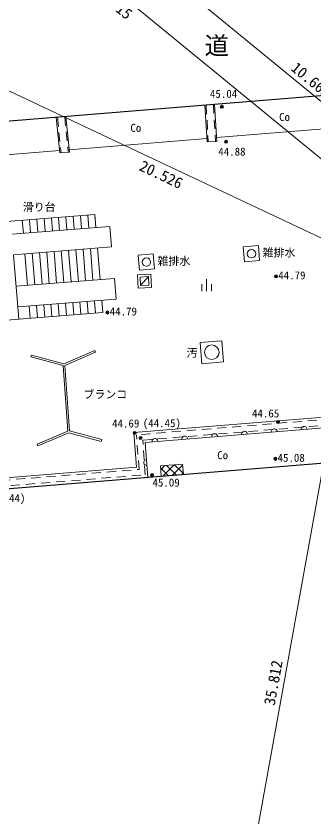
# Model space of a CAD drawing. Units: millimetres, scale not verified. Extents: x -29071210 to -28860960, y -117775216 to -117329466.
# Drawn here: x -28958542 to -28946273, y -117529266 to -117496275 of the extents above; entities that cross this region are included whole.
import ezdxf
from ezdxf.enums import TextEntityAlignment as Align

# ---------------------------------------------------------------- set-up
doc = ezdxf.new("R2010")
doc.units = ezdxf.units.MM
doc.header["$LTSCALE"] = 250
doc.header["$PDMODE"] = 32
doc.header["$PDSIZE"] = 125
doc.linetypes.add('USER4', pattern=[2.5, 1.5, -1])
for name, color, linetype, lineweight in [('S-SUV', 7, 'Continuous', 13), ('S-SUV-HTXT', 7, 'Continuous', 13), ('S-SUV-ROW', 7, 'Continuous', 15), ('S-SUV-SRVR', 3, 'Continuous', 13), ('S-SUV-STR', 1, 'Continuous', 25)]:
    doc.layers.add(name, color=color, linetype=linetype, lineweight=lineweight)
doc.styles.add('ＭＳ ゴシック', font='')
doc.styles.get('ＭＳ ゴシック').set_extended_font_data('MS Gothic')

# ---------------------------------------------------------------- blocks, each defined once
blk = doc.blocks.new('ﾌﾟﾛｯﾄﾏｰｸ-03_1')
at = {"color": 3, "linetype": 'Continuous', "lineweight": 25}
blk.add_circle((0, 0), 0.5, dxfattribs=at)
at = {"color": 3}
blk.add_point((0, 0), dxfattribs=at)
blk = doc.blocks.new('荒地')
at = {"color": 7, "linetype": 'Continuous', "lineweight": 13}
for p, q in [((-1, 0.25), (-1, -1.25)), ((0, -1.25), (0, 1.25)), ((1, 0.25), (1, -1.25))]:
    blk.add_line(p, q, dxfattribs=at)

msp = doc.modelspace()

# ---------------------------------------------------------------- hatches: boundary and pattern name
at = {"layer": 'S-SUV'}
h = msp.add_hatch(dxfattribs=at)
h.set_pattern_fill('USER', color=256, style=0, pattern_type=2)
h.set_pattern_definition([(45, (-28952195.5, -117514929.2), (-176.78, 176.78), []), (315, (-28952195.5, -117514929.2), (176.78, 176.78), [])])
h.paths.add_polyline_path([(-28951680.9, -117514730.1), (-28951645.7, -117515162.4), (-28952558.5, -117515236.7), (-28952593.7, -117514804.4)])

# ---------------------------------------------------------------- linework, layer by layer
for p, q in [((-28950764.7, -117499949.8), (-28950675, -117501463.8)), ((-28950365.9, -117499917.2), (-28950275.4, -117501444.8)), ((-28956886.6, -117500449.9), (-28956739, -117501911)), ((-28956487.8, -117500417.3), (-28956340.5, -117501876.3)), ((-28944623.2, -117500822.8), (-28950284.9, -117501285.2)), ((-28950683.7, -117501317.8), (-28956350.1, -117501780.6)), ((-28950675, -117501463.8), (-28950275.4, -117501444.8)), ((-28956748.9, -117501813.2), (-28961478.2, -117502199.5)), ((-28956340.5, -117501876.3), (-28956739, -117501911)), ((-28955292.4, -117504453.1), (-28959730.6, -117504807.3)), ((-28957343.4, -117505150.5), (-28957385.7, -117504620.2)), ((-28957044.3, -117505126.6), (-28957086.7, -117504596.3)), ((-28956745.3, -117505102.8), (-28956787.6, -117504572.4)), ((-28956446.2, -117505078.9), (-28956488.6, -117504548.6)), ((-28956147.2, -117505055), (-28956189.5, -117504524.7)), ((-28955848.1, -117505031.2), (-28955890.5, -117504500.8)), ((-28955549.1, -117505007.3), (-28955591.4, -117504477)), ((-28955250, -117504983.4), (-28955292.4, -117504453.1)), ((-28958706.7, -117505259.3), (-28954681, -117504938)), ((-28958240.5, -117505222.1), (-28958282.9, -117504691.8)), ((-28957941.5, -117505198.2), (-28957983.8, -117504667.9)), ((-28957642.4, -117505174.4), (-28957684.8, -117504644.1)), ((-28954681, -117504938), (-28954613.4, -117505785.3)), ((-28958639, -117506106.6), (-28954613.4, -117505785.3)), ((-28956274.7, -117507227.8), (-28956378.6, -117505926.2)), ((-28955975.7, -117507203.9), (-28956079.6, -117505902.3)), ((-28955676.6, -117507180.1), (-28955780.5, -117505878.5)), ((-28955377.6, -117507156.2), (-28955481.5, -117505854.6)), ((-28955078.5, -117507132.3), (-28955182.4, -117505830.7)), ((-28949184.1, -117505781.8), (-28948560, -117505731)), ((-28949134, -117506397), (-28949184.1, -117505781.8)), ((-28948509.9, -117506346.2), (-28948560, -117505731)), ((-28958426.6, -117508767.9), (-28958639, -117506106.6)), ((-28958069, -117507371), (-28958172.9, -117506069.4)), ((-28957770, -117507347.2), (-28957873.9, -117506045.5)), ((-28957470.9, -117507323.3), (-28957574.8, -117506021.7)), ((-28957171.9, -117507299.4), (-28957275.8, -117505997.8)), ((-28956872.8, -117507275.6), (-28956976.7, -117505973.9)), ((-28956573.8, -117507251.7), (-28956677.7, -117505950.1)), ((-28953512.1, -117506125.8), (-28952888, -117506075)), ((-28953462, -117506741), (-28953512.1, -117506125.8)), ((-28952837.9, -117506690.2), (-28952888, -117506075)), ((-28949134, -117506397), (-28948509.9, -117506346.2)), ((-28952991.8, -117506903.2), (-28953541.2, -117506929.3)), ((-28953541.2, -117506929.3), (-28953515.1, -117507478.7)), ((-28953462, -117506741), (-28952837.9, -117506690.2)), ((-28952965.7, -117507452.6), (-28952991.8, -117506903.2)), ((-28958535.2, -117507408.2), (-28954481.6, -117507084.7)), ((-28954481.6, -117507084.7), (-28954414, -117507932)), ((-28953087, -117507007.8), (-28953436.6, -117507024.5)), ((-28953436.6, -117507024.5), (-28953419.9, -117507374.1)), ((-28953419.9, -117507374.1), (-28953087, -117507007.8)), ((-28953070.3, -117507357.4), (-28953087, -117507007.8)), ((-28953515.1, -117507478.7), (-28952965.7, -117507452.6)), ((-28953419.9, -117507374.1), (-28953070.3, -117507357.4)), ((-28958467.5, -117508255.5), (-28954414, -117507932)), ((-28957960.5, -117508730.7), (-28958001.4, -117508218.3)), ((-28957661.4, -117508706.8), (-28957702.3, -117508194.5)), ((-28957362.4, -117508683), (-28957403.3, -117508170.6)), ((-28957063.3, -117508659.1), (-28957104.2, -117508146.7)), ((-28956764.3, -117508635.2), (-28956805.2, -117508122.9)), ((-28956465.2, -117508611.3), (-28956506.1, -117508099)), ((-28956166.2, -117508587.5), (-28956207.1, -117508075.1)), ((-28955867.1, -117508563.6), (-28955908, -117508051.2)), ((-28955568.1, -117508539.7), (-28955609, -117508027.4)), ((-28955269, -117508515.9), (-28955309.9, -117508003.5)), ((-28954970, -117508492), (-28955010.9, -117507979.6)), ((-28954970, -117508492), (-28959408.2, -117508846.2)), ((-28950959, -117509723), (-28950072.1, -117509650.8)), ((-28950959, -117509723), (-28950887.9, -117510597.2)), ((-28950001, -117510525), (-28950072.1, -117509650.8)), ((-28956572.6, -117510599.4), (-28955300.8, -117510051.3)), ((-28955269.2, -117510124.7), (-28956527.6, -117510667.1)), ((-28955269.2, -117510124.7), (-28955300.8, -117510051.3)), ((-28957930.5, -117510316.2), (-28957909.7, -117510239)), ((-28957930.5, -117510316.2), (-28956607.4, -117510672.8)), ((-28957909.7, -117510239), (-28956572.6, -117510599.4)), ((-28950001, -117510525), (-28950887.9, -117510597.2)), ((-28956607.4, -117510672.8), (-28956413.4, -117513368.9)), ((-28956527.6, -117510667.1), (-28956333.6, -117513363.2)), ((-28930860.9, -117511575.3), (-28953690.4, -117513433.3)), ((-28925192.9, -117511555.5), (-28953218.7, -117513836.4)), ((-28957671.8, -117513911.3), (-28956413.4, -117513368.9)), ((-28957640.2, -117513984.7), (-28956368.4, -117513436.6)), ((-28956368.4, -117513436.6), (-28955031.3, -117513797)), ((-28955010.5, -117513719.8), (-28956333.6, -117513363.2)), ((-28953582.7, -117514860.4), (-28953690.4, -117513433.3)), ((-28955031.3, -117513797), (-28955010.5, -117513719.8)), ((-28953218.7, -117513836.4), (-28953109.7, -117515280.7)), ((-28957640.2, -117513984.7), (-28957671.8, -117513911.3)), ((-28952593.7, -117514804.4), (-28951680.9, -117514730.1)), ((-28952593.7, -117514804.4), (-28952558.6, -117515235.8)), ((-28951645.8, -117515161.4), (-28951680.9, -117514730.1)), ((-28959745.3, -117515355), (-28953582.7, -117514860.4))]:
    msp.add_line(p, q, dxfattribs=at)
at = {"layer": 'S-SUV', "linetype": 'USER4'}
for p, q in [((-28950714.8, -117499945.7), (-28950625.1, -117501461.4)), ((-28950415.7, -117499921.3), (-28950325.4, -117501447.2)), ((-28956836.7, -117500445.8), (-28956689.2, -117501906.7)), ((-28956537.7, -117500421.4), (-28956390.3, -117501880.6)), ((-28953325.9, -117513744.8), (-28925885.9, -117511511.5)), ((-28931201.2, -117511703.3), (-28953583.2, -117513524.9)), ((-28953475.4, -117514952.1), (-28953583.2, -117513524.9)), ((-28953218.1, -117515172.2), (-28953325.9, -117513744.8)), ((-28960001.1, -117515716.6), (-28953218.1, -117515172.2)), ((-28959781.8, -117515458.3), (-28953475.4, -117514952.1))]:
    msp.add_line(p, q, dxfattribs=at)
at = {"layer": 'S-SUV'}
for centre, radius in [((-28948847, -117506064), 175), ((-28953175, -117506408), 175), ((-28950480, -117510124), 300)]:
    msp.add_circle(centre, radius, dxfattribs=at)
for centre, start, end in [((-28946680.9, -117513302.2), 3.81803, 185.48627), ((-28950364.5, -117513602), 3.81803, 185.48627), ((-28949136.7, -117513502.1), 3.81803, 185.48627), ((-28947908.8, -117513402.2), 3.81803, 185.48627), ((-28952820.3, -117513801.8), 3.81803, 185.48627), ((-28951592.4, -117513701.9), 3.81803, 185.48627), ((-28953157.5, -117514666.6), 93.45478, 275.12303)]:
    msp.add_arc(centre, 123.2, start, end, dxfattribs=at)
at = {"layer": 'S-SUV-ROW'}
for p, q in [((-28943843.4, -117503905.8), (-28964736.8, -117486780.1)), ((-28950673.5, -117495952.4), (-28942659, -117502521.6)), ((-28944486.3, -117506126.9), (-28962782.1, -117497502.7)), ((-28950665.1, -117541290.9), (-28944377.2, -117506338.5))]:
    msp.add_line(p, q, dxfattribs=at)
at = {"layer": 'S-SUV-STR'}
for p, q in [((-28915353, -117497057), (-28961589, -117500834)), ((-28921773, -117512728), (-28960369, -117515872))]:
    msp.add_line(p, q, dxfattribs=at)

# ---------------------------------------------------------------- block references
at = {"layer": 'S-SUV', "xscale": 200, "yscale": 200}
msp.add_blockref('荒地', (-28950697, -117507364.5), dxfattribs=at)
at = {"layer": 'S-SUV-SRVR', "xscale": 75, "yscale": 75}
for p in [(-28950068, -117500013), (-28949892, -117501451), (-28947835, -117507001), (-28954776, -117508487), (-28947751.7, -117512995.5), (-28953657.4, -117513446.1), (-28953412.6, -117513653.6), (-28947864, -117514514), (-28952938.1, -117515187)]:
    msp.add_blockref('ﾌﾟﾛｯﾄﾏｰｸ-03_1', p, dxfattribs=at)

# ---------------------------------------------------------------- texts
at = {"layer": 'S-SUV-HTXT', "style": 'ＭＳ ゴシック'}
for s, rotation, p in [('27.315', 320.66, (-28954567.4, -117495681.3)), ('10.663', 320.66, (-28946388.9, -117498898.6)), ('20.526', 334.762, (-28952566.5, -117502801.8)), ('35.812', 79.802, (-28947951.7, -117523737.2))]:
    msp.add_text(s, height=458.2, rotation=rotation, dxfattribs=at).set_placement(p, align=Align.MIDDLE_CENTER)
for s, height, p in [('道', 733.1, (-28950277.2, -117497492.8)), ('Co', 329.9, (-28947484.3, -117500431.9)), ('Co', 329.9, (-28953607.2, -117500879.6)), ('雑排水', 329.9, (-28947711.6, -117506019.9)), ('雑排水', 329.9, (-28952039.6, -117506363.9)), ('汚', 329.9, (-28951297.6, -117510151.4)), ('Co', 329.9, (-28950033.3, -117514364))]:
    msp.add_text(s, height=height, dxfattribs=at).set_placement(p, align=Align.MIDDLE_CENTER)
for s, p in [('滑り台', (-28958261.2, -117504406.4)), ('ブランコ', (-28955765.7, -117512123.2))]:
    msp.add_text(s, height=329.9, dxfattribs=at).set_placement(p, align=Align.BOTTOM_LEFT)
at = {"layer": 'S-SUV-SRVR', "style": 'ＭＳ ゴシック'}
for s, p in [('45.04', (-28950556.9, -117499743.4)), ('44.88', (-28950212.6, -117502123.9)), ('44.79', (-28947744.1, -117507221.2)), ('44.79', (-28954685.1, -117508707.2)), ('44.65', (-28948825.1, -117512907.3)), ('44.69', (-28954584.9, -117513321.9)), ('45.08', (-28947773.1, -117514734.2)), ('45.09', (-28952922.3, -117515755.6))]:
    msp.add_text(s, height=329.9, dxfattribs=at).set_placement(p, align=Align.BOTTOM_LEFT)
for s, p in [('(44.45)', (-28952536.4, -117513307.4)), ('(44.44)', (-28958941.2, -117516396.6))]:
    msp.add_text(s, height=329.9, dxfattribs=at).set_placement(p, align=Align.BOTTOM_CENTER)

doc.saveas('drawing.dxf')
